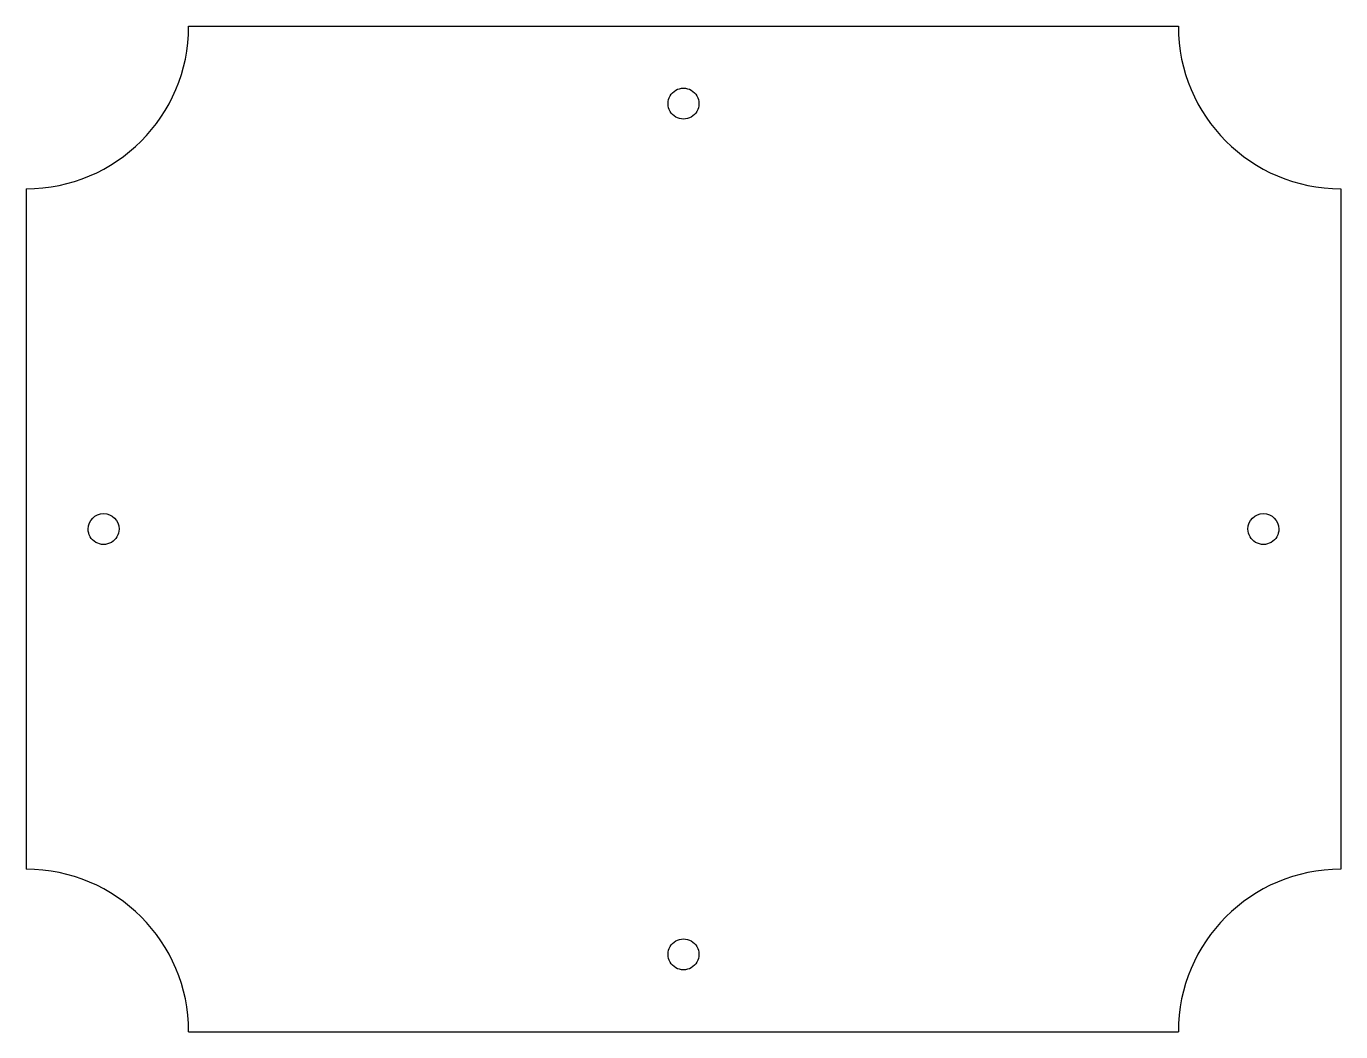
# Model space of a CAD drawing. Extents: x 20 to 190, y -148 to -18.
import ezdxf

# ---------------------------------------------------------------- set-up
doc = ezdxf.new("R2010")
doc.units = 0
doc.layers.get('0').update_dxf_attribs({"linetype": 'CONTINUOUS'})

msp = doc.modelspace()

# ---------------------------------------------------------------- linework, layer by layer
at = {"color": 7}
for points in [[(40.998101, -17.983876), (168.998739, -17.983876)], [(19.999941, -38.982036), (19.999941, -126.982792)], [(189.999439, -38.982036), (189.999439, -126.982792)], [(40.998101, -147.983492), (168.998739, -147.983492)]]:
    msp.add_lwpolyline(points, dxfattribs=at)
for points in [[(106.999943, -27.983846)], [(31.999911, -82.983938)], [(181.999722, -82.983938)], [(106.999943, -137.983775)]]:
    msp.add_lwpolyline(points, close=True, dxfattribs=at)
for points in [[(19.999992, -38.983814), (31.597886, -38.983758), (40.999823, -29.581821), (40.999879, -17.983926)], [(168.999755, -17.983926), (168.999811, -29.581841), (178.401779, -38.983786), (189.999693, -38.983814)], [(102.999945, -27.983846), (102.999945, -27.269315), (103.381143, -26.609061), (103.999944, -26.251796)], [(103.999944, -26.251796), (104.618746, -25.894531), (105.381142, -25.894531), (105.999944, -26.251796)], [(105.999944, -26.251796), (106.618745, -26.609061), (106.999943, -27.269315), (106.999943, -27.983846)], [(103.999944, -29.715896), (103.381143, -29.358631), (102.999945, -28.698377), (102.999945, -27.983846)], [(106.999943, -27.983846), (106.999943, -28.698377), (106.618745, -29.358631), (105.999944, -29.715896)], [(105.999944, -29.715896), (105.381142, -30.073162), (104.618746, -30.073162), (103.999944, -29.715896)], [(27.999912, -82.983938), (27.999912, -81.879369), (28.895342, -80.983939), (29.999911, -80.983939)], [(29.999911, -80.983939), (31.10448, -80.983939), (31.999911, -81.879369), (31.999911, -82.983938)], [(177.999723, -82.983938), (177.999724, -81.879369), (178.895154, -80.983939), (179.999723, -80.983939)], [(179.999723, -80.983939), (181.104292, -80.983939), (181.999722, -81.879369), (181.999722, -82.983938)], [(28.999912, -84.715988), (28.38111, -84.358722), (27.999912, -83.698469), (27.999912, -82.983938)], [(31.999911, -82.983938), (31.999911, -83.698469), (31.618713, -84.358722), (30.999911, -84.715988)], [(178.999723, -84.715988), (178.380921, -84.358722), (177.999723, -83.698469), (177.999723, -82.983938)], [(181.999722, -82.983938), (181.999722, -83.698469), (181.618524, -84.358722), (180.999722, -84.715988)], [(30.999911, -84.715988), (30.381109, -85.073253), (29.618714, -85.073253), (28.999912, -84.715988)], [(180.999722, -84.715988), (180.38092, -85.073253), (179.618525, -85.073253), (178.999723, -84.715988)], [(40.999879, -147.983746), (40.999851, -136.385832), (31.597906, -126.983864), (19.999992, -126.983808)], [(189.999693, -126.983808), (178.401759, -126.983836), (168.999783, -136.385812), (168.999755, -147.983746)], [(103.999944, -136.251725), (104.618746, -135.89446), (105.381142, -135.89446), (105.999944, -136.251725)], [(102.999945, -137.983775), (102.999945, -137.269245), (103.381143, -136.608991), (103.999944, -136.251725)], [(105.999944, -136.251725), (106.618745, -136.608991), (106.999943, -137.269245), (106.999943, -137.983775)], [(103.999944, -139.715825), (103.381143, -139.35856), (102.999945, -138.698306), (102.999945, -137.983775)], [(106.999943, -137.983775), (106.999943, -138.698306), (106.618745, -139.35856), (105.999944, -139.715825)], [(105.999944, -139.715825), (105.381142, -140.073091), (104.618746, -140.073091), (103.999944, -139.715825)]]:
    msp.add_open_spline(points, degree=3, dxfattribs=at)

doc.saveas('drawing.dxf')
